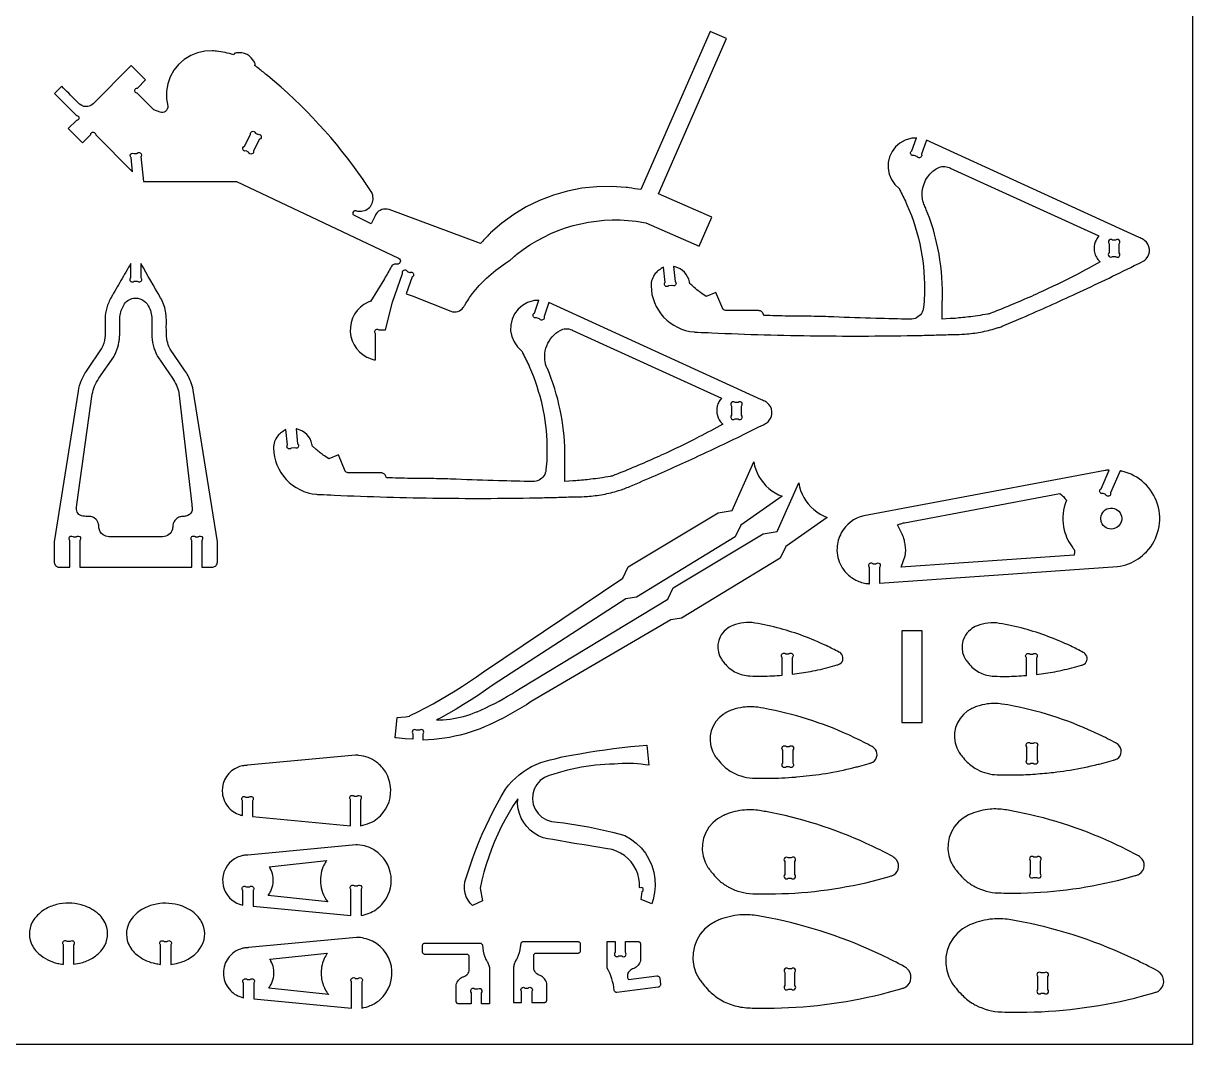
# Model space of a CAD drawing. Extents: x -818 to 922, y -599 to 344.
# Drawn here: x 232 to 922, y -599 to 3 of the extents above; entities that cross this region are included whole.
import ezdxf

# ---------------------------------------------------------------- set-up
doc = ezdxf.new("R2010")
doc.units = 0
doc.header["$MEASUREMENT"] = 0
doc.layers.get('0').update_dxf_attribs({"linetype": 'CONTINUOUS'})
doc.layers.add('SECTIONCUTEDGES', color=18, linetype='CONTINUOUS')

msp = doc.modelspace()

# ---------------------------------------------------------------- linework, layer by layer
msp.add_lwpolyline([(922.13, 343.83), (922.13, -599.45), (-818.06, -599.45), (-818.06, 343.83)], close=True)
for points in [[(655.97, -228.05), (655.97, -222.74, 1), (653.85, -220.61), (652.09, -220.61, 1), (649.97, -222.74), (649.97, -228.05, 1), (652.09, -230.18), (653.85, -230.18, 1)], [(826.31, -490.94), (826.31, -498.65, 1), (828.43, -500.77), (830.19, -500.77, 1), (832.31, -498.65), (832.31, -490.94, 1), (830.19, -488.82), (828.43, -488.82, 1)]]:
    msp.add_lwpolyline(points, format="xyb", close=True)
at = {"layer": 'SECTIONCUTEDGES'}
for points in [[(250.42, -38.33), (263.33, -51.26, 0.085935), (263.56, -51.32, -0.186336), (264.42, -51.73, -0.284949), (264.74, -53.28, -0.285005), (263.49, -54.25, -0.066617), (263.41, -54.25, 0.145235), (263.33, -54.26), (258.51, -59.07), (266.9, -67.48), (271.71, -62.69, 0.08601), (271.76, -62.46, -0.186349), (272.17, -61.6, -0.284949), (273.72, -61.28, -0.285005), (274.7, -62.53, -0.066648), (274.7, -62.61, 0.145329), (274.71, -62.69), (296.46, -84.48), (295.62, -76.14, 0.079593), (295.46, -75.92, -0.210465), (295.07, -74.91, -0.269976), (295.89, -73.64, -0.269963), (297.4, -73.72, -0.065724), (297.45, -73.77, 0.145463), (297.52, -73.81), (299.07, -73.66, 0.079701), (299.28, -73.5, -0.210484), (300.29, -73.11, -0.269976), (301.56, -73.92, -0.269963), (301.48, -75.43, -0.065769), (301.43, -75.49, 0.145601), (301.39, -75.55), (302.9, -90.33), (357.75, -90.33), (453.44, -135.52, -0.168887), (454.38, -136.51, -0.362921), (453.76, -138.7, -0.089504), (453.21, -138.95, -0.079719), (452.53, -139, 0.015746), (451.64, -138.97, 0.104795), (450.65, -139.16, 0.167951), (449.13, -140.54, -0.009744), (445.1, -147.59), (436.82, -160.96, -0.104608), (436.56, -161.1, 0.035992), (435.47, -161.51, 0.3096), (424.94, -178.88, 0.310426), (437.33, -194.91, 0.017896), (438.32, -195.19, 0.01187), (439.84, -195.53), (439.84, -179.97, 0.08601), (439.72, -179.77, -0.186349), (439.4, -178.88, -0.284949), (440.27, -177.55, -0.285005), (441.84, -177.75, -0.066648), (441.9, -177.8, 0.145329), (441.96, -177.85), (445.84, -177.85), (449.89, -161.37), (455.85, -144.57, 0.086002), (455.8, -144.34, -0.186347), (455.8, -143.39, -0.284949), (457.07, -142.44, -0.285005), (458.48, -143.15, -0.066644), (458.52, -143.22, 0.145319), (458.56, -143.28), (460.21, -143.87, 0.08601), (460.45, -143.82, -0.186349), (461.39, -143.82, -0.284949), (462.35, -145.09, -0.285005), (461.64, -146.5, -0.066648), (461.57, -146.54, 0.145329), (461.5, -146.58), (457.95, -156.61, -0.0051), (460.36, -157.37, -0.011435), (461.42, -157.74), (484.36, -166.78, 0.161502), (488.45, -166.91, 0.169689), (491.61, -164.63, 0.018768), (492.7, -162.94, -0.030198), (497.2, -156.28, -0.042786), (505.45, -147.27, -0.036783), (516.58, -138.45, -0.013895), (517.75, -137.69, 0.025116), (518.91, -136.91, 0.025774), (520.46, -135.62, -0.018155), (523.31, -133.18, -0.204103), (593.71, -113.72), (599.41, -114.66), (630.96, -128.46), (638.46, -111.31), (606.91, -97.51), (646.96, -5.93), (637.39, -1.72), (596.39, -95.04, -0.002171), (589.51, -93.94, 0.013028), (587.78, -93.7), (579.1, -93.12), (570.39, -93.3), (561.73, -94.22), (553.19, -95.9), (544.82, -98.31), (536.7, -101.44), (528.87, -105.26), (521.41, -109.74), (514.36, -114.86), (507.79, -120.56, 0.013028), (506.55, -121.79, -0.002171), (501.73, -126.82), (447.84, -106.86, 0.161142), (443.53, -106.86, 0.167596), (440.23, -109.38, 0.03262), (439.58, -110.51, -0.002417), (437.25, -115.19), (426.98, -110.05, -0.162704), (426.58, -109.38, -0.252017), (427, -107.88, -0.283369), (428.57, -107.47, 0.098494), (431.55, -107.78, 0.501374), (437.9, -97.41, 0.048434), (437.27, -96.2, 0.007698), (432.52, -89.1, 0.069513), (376.21, -27.87, 0.005338), (371.14, -23.79, 0.010401), (368.48, -21.78, -0.035073), (368.73, -21.33, 0.136057), (368.81, -21.07, 0.100505), (368.78, -20.89, 0.016455), (368.35, -19.88, 0.341491), (357.82, -14.41, 0.016455), (356.73, -14.65, 0.112005), (356.59, -14.72, 0.134653), (356.48, -14.87, -0.022312), (356.2, -15.55, 0.028235), (351.11, -14.16, 0.028606), (345.95, -13.37, 0.006314), (344.35, -13.24, 0.013802), (343.61, -13.21), (339.19, -13.39), (334.86, -14.32), (330.76, -15.96), (326.99, -18.28), (323.67, -21.2), (320.89, -24.65), (318.74, -28.51), (317.27, -32.68), (316.53, -37.05), (316.55, -41.47), (317.31, -45.83, -0.120312), (316.96, -47.49, -0.115005), (315.86, -48.88, -0.125142), (314.42, -49.52, -0.119875), (312.79, -49.41), (308.96, -47.92), (299.27, -38.15, 0.086265), (299.04, -38.1, -0.186392), (298.19, -37.69, -0.284949), (297.87, -36.14, -0.285005), (299.12, -35.17, -0.066753), (299.2, -35.17, 0.145652), (299.28, -35.16), (304.12, -30.33), (295.72, -21.91), (273.23, -44.38, -0.145804), (270.01, -45.99, -0.210214), (265.52, -44.88, -0.016381), (265.32, -44.72, -0.008191), (264.94, -44.38, -0.009829), (262.86, -42.35, 0.001638), (254.67, -34.09)], [(368.97, -61.64), (370.53, -62.45, -1), (371.42, -65.31), (367.85, -72.15, -1), (364.99, -73.04), (363.43, -72.23, -1), (362.53, -69.36), (366.11, -62.53, -1)], [(765.04, -65.93), (762.13, -74.13, 0.08601), (762.18, -74.37, -0.186349), (762.18, -75.31, -0.284949), (760.92, -76.27, -0.285005), (759.5, -75.56, -0.066647), (759.47, -75.49, 0.145329), (759.42, -75.42), (757.77, -74.84, 0.08601), (757.53, -74.88, -0.186349), (756.59, -74.88, -0.284949), (755.63, -73.62, -0.285005), (756.34, -72.2, -0.066648), (756.41, -72.17, 0.14533), (756.48, -72.13), (759.16, -64.57, -0.009124), (756.92, -64.73, 0.035207), (755.72, -64.88), (752.43, -65.9), (749.41, -67.58), (746.81, -69.85), (744.74, -72.61), (743.28, -75.74), (742.5, -79.1), (742.43, -82.55), (743.08, -85.94), (744.42, -89.12), (746.38, -91.95), (748.89, -94.32, -0.066761), (749.18, -94.86, 0.023228), (749.63, -95.9, 0.00512), (751.62, -99.92, -0.014428), (753.54, -103.96, -0.05613), (761.76, -130.36, -0.057387), (763.79, -157.34, -0.014084), (763.3, -164.58, -0.122169), (762.06, -168.09, -0.258679), (755.48, -171.54, -0.000991), (735.16, -171.01, -0.003047), (710.37, -170.16, 0.006155), (697.01, -169.79, 0.003714), (690.18, -169.74, -0.004918), (683.35, -169.67, -0.002398), (676.23, -169.49, 0.000799), (669.11, -169.28, 0.028598), (668.52, -167.95, 0.161536), (667.28, -166.74, 0.057098), (666.7, -166.53, 0.047308), (665.97, -166.43), (646.85, -166.41, -0.081624), (645.91, -166.15, -0.074835), (645.02, -165.56, -0.020482), (644.85, -165.4, -0.045194), (644.78, -165.31), (640.79, -155.68), (635.04, -158.07), (632.49, -156.32, -0.013865), (629.58, -154.11, -0.012477), (626.49, -151.49, 0.009145), (625.55, -150.69, -0.096768), (625.35, -150.45, -0.120073), (625.26, -150.09, 0.047499), (625.19, -149.43, 0.141524), (622.2, -143.79, 0.141524), (616.68, -140.62, 0.016567), (616.24, -140.52, -0.005522), (615.79, -140.44), (616.69, -149.23, 0.079593), (616.85, -149.45, -0.210465), (617.24, -150.45, -0.269976), (616.42, -151.73, -0.269963), (614.91, -151.64, -0.065724), (614.86, -151.59, 0.145463), (614.79, -151.56), (613.04, -151.73, 0.08601), (612.85, -151.88, -0.186349), (612, -152.28, -0.284949), (610.59, -151.55, -0.285005), (610.62, -149.96, -0.066648), (610.68, -149.9, 0.145329), (610.72, -149.84), (609.79, -140.75, 0.004185), (607.17, -142.53, 0.073254), (604.94, -144.62, 0.086359), (603.1, -147.98, 0.085895), (602.5, -151.79, 0.185891), (609.92, -170.22, 0.184789), (627.87, -179.01, 0.011293), (629.96, -179.15, -0.000025), (638.31, -179.52, 0.008067), (700.34, -181.29, 0.008217), (761.27, -181.04, 0.002829), (770.72, -180.79, -0.003431), (780.18, -180.55, 0.003607), (785.84, -180.41, 0.010952), (787.7, -180.31, 0.027349), (797, -179.08, 0.02735), (806.11, -176.85, 0.005477), (808.48, -176.1, 0.010711), (809.68, -175.68), (821.84, -170.5, 0.007095), (853.49, -156.34, 0.006478), (887.72, -139.9, 0.004958), (892.85, -137.29, 0.090397), (894.8, -135.78, 0.435157), (893.81, -125.03, 0.037419), (892.96, -124.46, 0.014223), (890.56, -123.21)], [(774.37, -171.46, 0.001819), (774.36, -166.72, -0.005457), (774.37, -161.98, -0.002886), (774.46, -157.96, 0.011204), (774.47, -153.94, 0.052143), (771.05, -126.22, 0.039562), (764.94, -106.9, 0.012267), (763.8, -104.27, -0.029577), (763.23, -102.83, -0.04675), (762.66, -100.32, -0.071998), (762.74, -95.04, -0.130192), (766.47, -86.63, -0.098727), (771.59, -82.33, -0.115272), (775.04, -81.37, -0.115868), (778.54, -82.04, -0.017826), (778.83, -82.18, 0.011527), (779.13, -82.33), (866.83, -122.33, 0.086005), (864.71, -125.89, 0.126445), (864.11, -131.13, 0.074265), (865.02, -134.21, 0.074279), (866.78, -136.88, 0.020408), (867.2, -137.31, -0.006802), (867.62, -137.72, -0.004642), (853.5, -145.22, -0.012634), (831.37, -156.01, -0.006479), (819.52, -161.24, -0.005939), (806.46, -166.61, 0.001973), (803.11, -167.96, -0.028047), (802.25, -168.26, -0.026718), (801.23, -168.49, -0.004531), (795.15, -169.46, -0.00906), (789.85, -170.16, -0.005336), (780.83, -171.09, -0.019134), (779.9, -171.14, -0.021054), (779.05, -171.11)], [(876.66, -124.85), (874.91, -124.85, 1), (872.78, -126.98), (872.78, -132.29, 1), (874.91, -134.42), (876.66, -134.42, 1), (878.78, -132.29), (878.78, -126.98, 1)], [(301.38, -138.72), (301.38, -147.07, 0.08601), (301.5, -147.28, -0.186349), (301.82, -148.17, -0.284949), (300.95, -149.49, -0.285005), (299.38, -149.3, -0.066648), (299.32, -149.24, 0.145329), (299.26, -149.19), (297.5, -149.19, 0.08601), (297.3, -149.32, -0.186349), (296.41, -149.63, -0.284949), (295.08, -148.76, -0.285005), (295.28, -147.19, -0.066648), (295.33, -147.14, 0.145329), (295.38, -147.07), (295.38, -138.71, -0.001265), (289.6, -148.65, 0.003794), (283.87, -158.62, 0.058244), (281.24, -164.86, 0.063092), (280.27, -171.05, 0.016618), (280.3, -178.4, -0.039019), (280.14, -182.36, -0.08946), (278.16, -188.8, -0.007435), (278.07, -188.97, -0.011972), (278.01, -189.07), (269.5, -201.48, 0.048899), (266.14, -207.71, 0.053441), (264.28, -213.92), (250.19, -302.8), (250.2, -315.09, 0.185957), (251.13, -316.93, 0.172664), (253.17, -317.77, 0.016956), (255.35, -317.81, -0.004396), (259.38, -317.77), (259.38, -301.97, 0.079593), (259.25, -301.73, -0.210465), (258.96, -300.69, -0.269976), (259.9, -299.51, -0.269963), (261.39, -299.74, -0.065724), (261.44, -299.8, 0.145463), (261.5, -299.84), (263.26, -299.84, 0.079593), (263.5, -299.71, -0.210465), (264.53, -299.42, -0.269976), (265.72, -300.36, -0.269963), (265.48, -301.85, -0.065724), (265.43, -301.91, 0.145463), (265.38, -301.97), (265.38, -317.77), (331.38, -317.77), (331.38, -301.97, 0.08601), (331.26, -301.76, -0.186349), (330.94, -300.87, -0.284949), (331.81, -299.55, -0.285005), (333.39, -299.74, -0.066648), (333.44, -299.8, 0.145329), (333.5, -299.84), (335.26, -299.84, 0.079593), (335.5, -299.71, -0.210465), (336.53, -299.42, -0.269976), (337.72, -300.36, -0.269963), (337.48, -301.85, -0.065724), (337.43, -301.91, 0.145463), (337.38, -301.97), (337.38, -317.77), (343.89, -317.76, 0.185813), (345.73, -316.83, 0.172664), (346.57, -314.78), (346.57, -302.75), (332.27, -213.28, 0.048631), (330.88, -208.48, 0.053476), (327.19, -201.48), (318.69, -189.08, -0.042369), (317.9, -187.51, -0.05136), (316.73, -183.47, -0.022282), (316.53, -181.95, -0.018567), (316.43, -180.1, -0.006146), (316.41, -171.93, 0.052443), (315.92, -166.73, 0.080341), (312.94, -158.83, 0.0006)], [(264.26, -286.04, -0.187835), (263.3, -282.95, -0.028282), (263.44, -281.86, 0.010555), (263.62, -280.77), (272.71, -215.65, -0.055767), (274.06, -211.07, -0.048899), (276.64, -206.3), (285.35, -193.61, 0.039283), (286.66, -191.05, 0.054551), (288.45, -185, 0.021912), (288.75, -182.8, 0.018988), (288.88, -180.23, 0.00723), (288.89, -171.97, -0.03342), (289, -169.91, -0.101204), (291.26, -163.12, -0.223836), (296.98, -159.14, -0.159962), (302.01, -159.9, -0.155534), (305.75, -163.57, -0.055982), (307.25, -167.4, -0.058348), (307.82, -171.3, -0.012826), (307.84, -175.77, 0.009225), (307.82, -180.23, 0.056267), (308.67, -186.81, 0.058965), (310.88, -192.74, 0.007426), (311.17, -193.28, 0.011972), (311.36, -193.6), (320.05, -206.29, -0.04427), (322.36, -210.48, -0.04711), (323.78, -214.75, -0.004249), (323.82, -214.93, -0.011983), (323.83, -215), (331.38, -280.77, -0.002653), (331.65, -282.95, -0.124044), (331.4, -284.9, -0.265958), (327.95, -287.67, -0.032026), (325.86, -287.87, 0.095423), (323.82, -288.32, 0.129798), (321.42, -290.22, 0.129739), (320.26, -293.05, 0.026744), (320.17, -294.21, -0.059933), (320.01, -295.37, -0.165101), (317.93, -298.49, -0.156708), (314.22, -299.81), (282.54, -299.81, -0.145829), (279.05, -298.65, -0.209993), (276.6, -294.6, -0.017729), (276.46, -293.09, 0.079747), (276.13, -291.6, 0.142824), (274.07, -288.96, 0.142126), (270.9, -287.83, 0.022063), (268.97, -287.8, -0.046173), (267.06, -287.67, -0.187835)], [(542.23, -161.69), (539.32, -169.89, 0.08601), (539.36, -170.13, -0.186349), (539.36, -171.07, -0.284949), (538.1, -172.03, -0.285005), (536.68, -171.32, -0.066647), (536.65, -171.25, 0.145329), (536.61, -171.18), (534.95, -170.6, 0.08601), (534.72, -170.64, -0.186349), (533.77, -170.64, -0.284949), (532.82, -169.38, -0.285005), (533.52, -167.96, -0.066648), (533.6, -167.93, 0.14533), (533.66, -167.89), (536.34, -160.33, -0.009124), (534.11, -160.49, 0.035207), (532.91, -160.64), (529.61, -161.66), (526.6, -163.34), (524, -165.61), (521.92, -168.37), (520.46, -171.5), (519.68, -174.86), (519.62, -178.31), (520.26, -181.7), (521.6, -184.88), (523.57, -187.71), (526.08, -190.08, -0.066761), (526.37, -190.62, 0.023228), (526.81, -191.66, 0.00512), (528.81, -195.68, -0.014428), (530.73, -199.72, -0.048624), (538.23, -222.62, -0.049876), (541.04, -245.94, -0.030084), (540.46, -260.41, -0.121138), (539.24, -263.85, -0.258679), (532.66, -267.3, -0.000991), (512.35, -266.77, -0.003047), (487.55, -265.92, 0.006155), (474.2, -265.55, 0.003714), (467.37, -265.5, -0.004918), (460.54, -265.43, -0.002398), (453.41, -265.25, 0.000799), (446.29, -265.05, 0.028598), (445.7, -263.71, 0.161536), (444.47, -262.5, 0.057098), (443.89, -262.29, 0.047308), (443.15, -262.19), (424.04, -262.17, -0.081624), (423.09, -261.91, -0.074835), (422.21, -261.32, -0.020482), (422.04, -261.16, -0.045194), (421.97, -261.07), (417.98, -251.44), (412.22, -253.83), (409.67, -252.08, -0.011091), (407.21, -250.23, -0.011091), (404.83, -248.27), (402.54, -246.21, -0.121972), (402.44, -245.85, 0.047985), (402.37, -245.19, 0.141524), (399.39, -239.55, 0.141524), (393.87, -236.38, 0.016567), (393.42, -236.29, -0.005522), (392.98, -236.2), (393.87, -244.99, 0.079593), (394.03, -245.21, -0.210465), (394.42, -246.21, -0.269976), (393.61, -247.49, -0.269963), (392.1, -247.4, -0.065724), (392.04, -247.35, 0.145463), (391.98, -247.32), (390.23, -247.49, 0.08601), (390.04, -247.64, -0.186349), (389.18, -248.04, -0.284949), (387.78, -247.31, -0.285005), (387.81, -245.73, -0.066648), (387.86, -245.67, 0.145329), (387.9, -245.6), (386.98, -236.51, 0.004185), (384.35, -238.29, 0.073254), (382.12, -240.38, 0.086359), (380.29, -243.74, 0.085895), (379.69, -247.55, 0.185891), (387.11, -265.98, 0.184789), (405.06, -274.77, 0.011293), (407.15, -274.91, -0.000025), (415.5, -275.28, 0.008067), (477.53, -277.05, 0.008217), (538.45, -276.8, 0.002829), (547.91, -276.55, -0.003431), (557.37, -276.31, 0.003607), (563.02, -276.17, 0.010952), (564.88, -276.07, 0.027349), (574.18, -274.84, 0.02735), (583.29, -272.61, 0.027608), (589.89, -270.2, 0.001457), (605.08, -263.63, 0.006478), (633.67, -250.71, 0.005861), (664.91, -235.66, 0.004958), (670.04, -233.05, 0.090397), (671.98, -231.54, 0.435157), (671, -220.79, 0.037419), (670.14, -220.22, 0.014223), (667.74, -218.97)], [(551.56, -267.22, 0.001819), (551.54, -262.48, -0.005457), (551.56, -257.74, -0.002886), (551.64, -253.72, 0.011204), (551.66, -249.7, 0.047407), (548.83, -224.94, 0.04637), (541.29, -200.62, 0.01538), (540.83, -199.61, -0.033729), (540.42, -198.59, -0.046038), (539.91, -196.42, -0.033905), (539.7, -193.4, -0.09514), (540.91, -187.11, -0.171112), (548.78, -178.09, -0.11859), (552.18, -177.12, -0.115868), (555.72, -177.8, -0.017826), (556.02, -177.94, 0.011527), (556.31, -178.09), (644.02, -218.09, 0.037617), (642.52, -220.26, 0.075158), (641.52, -222.78, 0.125786), (641.63, -228.29, 0.125822), (644.37, -233.07, 0.01533), (644.59, -233.28, -0.00511), (644.81, -233.48, -0.004642), (630.68, -240.98, -0.012634), (608.55, -251.77, -0.006479), (596.71, -257, -0.005939), (583.64, -262.37, 0.001973), (580.29, -263.72, -0.028047), (579.44, -264.02, -0.026718), (578.42, -264.25, -0.004531), (572.33, -265.22, -0.00906), (567.04, -265.92, -0.005336), (558.02, -266.85, -0.019134), (557.09, -266.9, -0.021054), (556.24, -266.87)], [(451.51, -418.49), (452.67, -406.55), (455.08, -406.31), (457.49, -405.99), (459.88, -405.59), (460.4, -405.35), (464.91, -403.1), (469.38, -400.78), (473.81, -398.38), (478.2, -395.91), (482.55, -393.37), (486.85, -390.75), (491.11, -388.05), (495.32, -385.29), (499.49, -382.45), (503.6, -379.55), (585.85, -324.25), (589.06, -317.52), (642.18, -285.66), (650.43, -284.32), (663.12, -255.66), (663.6, -257.9), (664.27, -260.09), (665.14, -262.22), (666.18, -264.26), (667.4, -266.2), (668.78, -268.03), (670.31, -269.74), (671.99, -271.3), (673.79, -272.72), (675.72, -273.97), (677.74, -275.05), (679.85, -275.95), (655.53, -293.09), (652.12, -299.96), (593.89, -335.42), (587.58, -336.48), (509.28, -387.29), (504.87, -390.37), (500.57, -393.26), (496.22, -396.08), (491.83, -398.82), (487.39, -401.49), (482.9, -404.08), (478.37, -406.6), (475.9, -407.92), (477.8, -407.88), (479.82, -407.78), (481.84, -407.62), (483.85, -407.38), (485.86, -407.09), (487.85, -406.73), (489.83, -406.3), (491.79, -405.81), (493.74, -405.25), (495.67, -404.64), (497.58, -403.96), (499.47, -403.22), (499.77, -403.09), (502.41, -401.91), (505.03, -400.7), (507.62, -399.43), (510.2, -398.12), (512.75, -396.77), (515.28, -395.38), (517.79, -393.94), (520.27, -392.46), (522.73, -390.94), (525.15, -389.37), (612.35, -336.71), (615.56, -329.98), (668.68, -298.13), (676.93, -296.78), (689.62, -268.12), (690.1, -270.36), (690.78, -272.55), (691.64, -274.68), (692.68, -276.72), (693.9, -278.66), (695.28, -280.5), (696.81, -282.2), (698.49, -283.77), (700.3, -285.18), (702.22, -286.43), (704.24, -287.51), (706.35, -288.41), (682.04, -305.55), (678.63, -312.43), (620.4, -347.88), (614.08, -348.95), (531.79, -397.12), (529, -398.91), (526.28, -400.59), (523.54, -402.22), (520.76, -403.81), (517.97, -405.35), (515.14, -406.84), (512.29, -408.28), (509.42, -409.67), (506.52, -411.02), (504.61, -411.86), (501.7, -413.06), (498.76, -414.15), (495.79, -415.16), (492.78, -416.06), (489.75, -416.87), (486.69, -417.58), (483.61, -418.2), (480.51, -418.71), (477.4, -419.12), (474.27, -419.43), (471.14, -419.64), (468, -419.75), (467.93, -419.74), (467.93, -416.14, 1), (465.81, -414.02), (464.05, -414.02, 1), (461.93, -416.14), (461.93, -419.35), (457.3, -419), (451.96, -418.54)], [(731.37, -327.57), (731.37, -317.86, 0.08601), (731.25, -317.66, -0.186349), (730.93, -316.76, -0.284949), (731.8, -315.44, -0.285005), (733.37, -315.63, -0.066648), (733.43, -315.69, 0.145329), (733.49, -315.74), (735.25, -315.74, 0.079593), (735.48, -315.6, -0.210465), (736.52, -315.32, -0.269976), (737.7, -316.26, -0.269963), (737.47, -317.75, -0.065724), (737.41, -317.8, 0.145463), (737.37, -317.86), (737.37, -327.22), (877.77, -317.44, 0.064499), (884.3, -315.84, 0.11269), (894.97, -308.65, 0.26871), (901.45, -280.71, 0.268886), (880.44, -261.2, 0.009244), (879.88, -261.09, -0.003081), (879.33, -260.98), (873.67, -273.89, 0.08601), (873.7, -274.13, -0.186349), (873.64, -275.07, -0.284949), (872.31, -275.94, -0.285005), (870.94, -275.13, -0.066648), (870.92, -275.06, 0.145329), (870.88, -274.99), (869.27, -274.28, 0.08601), (869.03, -274.31, -0.186349), (868.09, -274.24, -0.284949), (867.23, -272.92, -0.285005), (868.03, -271.55, -0.066648), (868.11, -271.53, 0.145329), (868.18, -271.49), (872.97, -260.53, 0.007419), (871.27, -260.64, 0.015637), (870.47, -260.73), (727.99, -287.53, 0.213773), (714.76, -297.59, 0.112076), (712.25, -306.45, 0.072907), (712.77, -312.02, 0.130867), (717.79, -321.26, 0.087354), (723.45, -325.45, 0.087328), (730.2, -327.46, 0.008463), (730.78, -327.51, -0.002821)], [(750.14, -317.78), (752.44, -311.11, 0.033242), (752.64, -310.07, 0.018338), (752.79, -308.16, 0.037378), (752.74, -306.59, 0.017912), (752.27, -303.35, 0.022888), (751.69, -300.82, 0.034926), (751.12, -299.22, 0.01324), (749.61, -295.97, -0.004413), (748.04, -292.74, 0.006445), (750, -292.13, -0.019338), (751.98, -291.57), (843.74, -274.3), (844.83, -275.19, -0.018379), (845.84, -276.15, -0.018378), (846.78, -277.19), (847.65, -278.29), (846.89, -280.38, 0.139305), (846.38, -295.96, 0.102133), (851.42, -306.45, 0.033661), (852, -307.12, -0.097619), (852.26, -307.52, -0.082482), (852.35, -307.89, -0.025939), (852.37, -309.09, -0.02594), (852.32, -309.61, -0.012951), (852.15, -310.64)], [(867.95, -288.62, -0.860276), (880.17, -287.69, -0.859535), (868.78, -292.2, -0.075538), (868.09, -290.48, -0.075109)], [(679.85, -381.48), (679.85, -371.05, 0.08601), (679.73, -370.85, -0.186349), (679.41, -369.95, -0.284949), (680.28, -368.63, -0.285005), (681.85, -368.82, -0.066648), (681.91, -368.88, 0.145329), (681.97, -368.93), (683.73, -368.93, 0.08601), (683.93, -368.81, -0.186349), (684.82, -368.49, -0.284949), (686.15, -369.36, -0.285005), (685.95, -370.93, -0.066648), (685.9, -370.99, 0.145329), (685.85, -371.05), (685.85, -380.88, 0.01908), (696.59, -379.27, 0.017443), (708.18, -376.65), (712.38, -375.49, -0.038389), (713.2, -375.21, 0.080703), (713.99, -374.86, 0.501374), (714.42, -368.59, 0.054447), (713.41, -367.91, 0.011126), (705.88, -364.09, 0.045142), (678.66, -353.97, 0.025718), (663.84, -350.74, 0.068137), (657.12, -350.56, 0.069566), (650.75, -352.18, 0.072806), (646.8, -354.51, 0.110709), (643.25, -358.96), (642.43, -361.09), (641.98, -363.33), (641.92, -365.62), (642.25, -367.88), (642.96, -370.05), (644.02, -372.07, 0.021357), (644.66, -372.98, 0.014133), (646.34, -375.05, 0.103358), (652.71, -379.92, 0.100305), (660.71, -381.94, 0.015529), (668.19, -382.06, 0.017374)], [(824, -381.65), (824, -371.22, 0.08601), (823.88, -371.02, -0.186349), (823.56, -370.13, -0.284949), (824.43, -368.8, -0.285005), (826, -369, -0.066648), (826.06, -369.05, 0.145329), (826.12, -369.1), (827.88, -369.1, 0.08601), (828.08, -368.98, -0.186349), (828.97, -368.66, -0.284949), (830.3, -369.53, -0.285005), (830.1, -371.11, -0.066648), (830.05, -371.16, 0.145329), (830, -371.22), (830, -381.05, 0.01908), (840.74, -379.44, 0.017443), (852.33, -376.82), (856.53, -375.66, -0.038389), (857.35, -375.38, 0.080703), (858.14, -375.03, 0.501374), (858.56, -368.77, 0.054447), (857.56, -368.08, 0.011126), (850.03, -364.27, 0.045142), (822.81, -354.14, 0.025718), (807.98, -350.92, 0.068137), (801.27, -350.74, 0.069566), (794.9, -352.35, 0.072806), (790.95, -354.68, 0.110709), (787.4, -359.13), (786.58, -361.27), (786.13, -363.51), (786.07, -365.79), (786.4, -368.05), (787.1, -370.22), (788.17, -372.24, 0.021357), (788.81, -373.15, 0.014133), (790.49, -375.22, 0.103358), (796.86, -380.09, 0.100305), (804.86, -382.11, 0.015529), (812.33, -382.23, 0.017374)], [(649.28, -438.15, 0.065635), (655.44, -440.96, 0.062601), (662.43, -442.18, 0.012318), (669.73, -442.35, 0.017265), (685.66, -441.76, 0.006228), (688.42, -441.53, 0.002281), (695.95, -440.77, 0.012938), (703.63, -439.76, 0.018394), (720.09, -436.53, 0.00332), (722.91, -435.85, 0.00332), (725.72, -435.13), (731.32, -433.58, -0.044724), (732.09, -433.33, 0.087071), (733.47, -432.74, 0.501374), (734.04, -424.39, 0.052991), (732.94, -423.63, 0.012578), (722.65, -418.39, 0.062543), (672.4, -401.66, 0.01309), (665.44, -400.46, 0.069731), (656.93, -400.42, 0.049289), (650.51, -401.95, 0.034019), (647.67, -403.15, 0.017944), (645.73, -404.21, 0.01715), (645.03, -404.67), (642.68, -406.61), (640.7, -408.93), (639.14, -411.55), (638.05, -414.39), (637.46, -417.38), (637.38, -420.42), (637.81, -423.43), (638.76, -426.33), (640.17, -429.03, 0.030734), (641.07, -430.26, -0.007019), (642.03, -431.44, 0.03989), (645.66, -435.38, 0.046849)], [(795.13, -437.2, 0.113994), (806.77, -440.27, 0.012132), (818.18, -440.34, 0.014603), (829.25, -439.82, 0.007186), (840.08, -438.83, 0.012938), (847.76, -437.82, 0.018394), (864.22, -434.59, 0.00332), (867.04, -433.91, 0.00332), (869.86, -433.19), (875.46, -431.64, -0.044724), (876.22, -431.38, 0.087071), (877.61, -430.8, 0.501374), (878.17, -422.45, 0.052991), (877.07, -421.69, 0.012578), (866.78, -416.45, 0.062543), (816.53, -399.72, 0.01309), (809.58, -398.52, 0.069731), (801.07, -398.48, 0.049289), (794.65, -400, 0.034019), (791.8, -401.21, 0.017944), (789.86, -402.27, 0.01715), (789.16, -402.73), (786.82, -404.67), (784.84, -406.99), (783.28, -409.6), (782.18, -412.45), (781.59, -415.43), (781.51, -418.48), (781.95, -421.49), (782.89, -424.39), (784.31, -427.08, 0.030734), (785.21, -428.31, -0.007019), (786.16, -429.5, 0.03239), (789.12, -432.81, 0.073161)], [(495.73, -516.04), (494.45, -514.22), (493.45, -512.23), (492.75, -510.12), (492.38, -507.93), (492.34, -505.7), (492.64, -503.5), (494.09, -498.72), (495.65, -493.97), (497.31, -489.26), (499.07, -484.58), (500.93, -479.94), (502.88, -475.34), (504.94, -470.79), (507.09, -466.28), (509.33, -461.81), (511.67, -457.4), (514.11, -453.04), (516.64, -448.73), (518.43, -446.42), (520.38, -444.23), (522.46, -442.18), (524.67, -440.27), (527.01, -438.5), (529.45, -436.9), (532, -435.46), (534.63, -434.18), (537.34, -433.09), (540.12, -432.17), (542.95, -431.44), (545.82, -430.89), (547.93, -430.27), (550.06, -429.73), (552.22, -429.27), (554.38, -428.89), (555.55, -428.72), (560.51, -427.84), (565.47, -427.01), (570.45, -426.23), (575.43, -425.5), (580.42, -424.83), (585.42, -424.22), (590.42, -423.65), (595.43, -423.15), (600.01, -422.73), (601.18, -434.67), (598.94, -434.3), (596.69, -434.01), (594.44, -433.78), (592.17, -433.63), (589.91, -433.56), (587.64, -433.56), (585.37, -433.63), (583.11, -433.77), (580.85, -433.99), (578.05, -434.07), (575.26, -434.22), (572.47, -434.42), (569.68, -434.69), (566.9, -435.02), (564.13, -435.41), (561.37, -435.87), (558.61, -436.38), (555.87, -436.95), (553.15, -437.59), (550.44, -438.28), (547.74, -439.03), (545.06, -439.85), (542.4, -440.72), (539.57, -441.93), (537.08, -443.73), (535.04, -446.03), (533.56, -448.73), (532.7, -451.68), (532.5, -454.75), (532.99, -457.79), (534.13, -460.65), (535.87, -463.18), (538.12, -465.28), (540.77, -466.83), (543.7, -467.77), (547.35, -468.18), (550.99, -468.65), (554.63, -469.17), (558.26, -469.73), (561.88, -470.35), (565.49, -471.02), (569.09, -471.74), (572.68, -472.51), (576.26, -473.32), (579.83, -474.19), (583.39, -475.11), (586.93, -476.07), (590.45, -478.11), (593.69, -480.56), (596.59, -483.4), (599.12, -486.59), (601.23, -490.06), (602.89, -493.77), (604.07, -497.65), (604.76, -501.66), (604.94, -505.72), (604.61, -509.77), (603.78, -513.75), (602.86, -516.42), (596.69, -513.88), (597.29, -509.12, 1), (595.99, -506.89), (595.76, -506.79), (595.71, -504.08), (595.34, -501.4), (594.64, -498.78), (593.63, -496.26), (592.32, -493.89), (590.73, -491.69), (588.88, -489.71), (586.81, -487.96), (584.54, -486.47), (582.11, -485.27), (579.55, -484.38), (578.26, -484.1), (576.73, -483.89), (563.03, -481.53), (557.22, -480.8), (544.58, -478.52), (541.65, -478.14), (538.8, -477.38), (536.07, -476.24), (533.52, -474.76), (531.19, -472.95), (529.11, -470.85), (527.34, -468.49), (525.89, -465.92), (524.79, -463.17), (524.07, -460.31), (523.73, -457.38), (523.78, -454.42), (521.15, -458.43), (518.66, -462.52), (516.3, -466.69), (514.09, -470.94), (512.02, -475.26), (510.09, -479.65), (508.31, -484.1), (506.68, -488.61), (505.2, -493.16), (503.88, -497.77), (502.7, -502.42), (501.69, -507.1), (502.95, -514.68), (497.12, -517.47)], [(682.32, -423.6), (684.08, -423.6, -1), (686.2, -425.72), (686.2, -433.43, -1), (684.08, -435.55), (682.32, -435.55, -1), (680.2, -433.43), (680.2, -425.72, -1)], [(830.33, -423.77), (830.33, -431.48, -1), (828.21, -433.61), (826.46, -433.61, -1), (824.33, -431.48), (824.33, -423.77, -1), (826.46, -421.65), (828.21, -421.65, -1)], [(361.29, -464.27), (361.28, -455.61, 0.079565), (361.15, -455.38, -0.21046), (360.86, -454.34, -0.269976), (361.8, -453.16, -0.269963), (363.29, -453.39, -0.065712), (363.35, -453.45, 0.145427), (363.4, -453.49), (365.17, -453.49, 0.08601), (365.37, -453.37, -0.186349), (366.26, -453.05, -0.284949), (367.59, -453.92, -0.285005), (367.39, -455.5, -0.066648), (367.34, -455.55, 0.145329), (367.29, -455.61), (367.29, -464.81), (425.06, -470.32), (425.06, -454.95, 0.086027), (424.94, -454.75, -0.186352), (424.62, -453.85, -0.284949), (425.49, -452.53, -0.285005), (427.06, -452.72, -0.066655), (427.12, -452.78, 0.145351), (427.18, -452.83), (428.94, -452.83, 0.079575), (429.17, -452.69, -0.210462), (430.21, -452.41, -0.269976), (431.4, -453.35, -0.269963), (431.16, -454.84, -0.065717), (431.11, -454.89, 0.145441), (431.06, -454.95), (431.06, -470.32, 0.058887), (436.5, -468.7, 0.065177), (440.92, -466.08, 0.240046), (448.85, -448.9, 0.12491), (445.86, -438.76, 0.102014), (440.47, -432.85, 0.130819), (430.02, -428.82, 0.015031), (428.84, -428.72, 0.020693), (427.99, -428.72), (364.29, -434.69, 0.017857), (361.98, -434.91, 0.060909), (358.84, -435.72, 0.314705), (349.39, -449.91, 0.162733), (352.66, -459.02, 0.077301), (355.85, -461.98, 0.074747), (359.91, -463.92, 0.017668), (360.6, -464.1, -0.005889)], [(648.77, -506.81, 0.113994), (662.47, -510.41, 0.012132), (675.89, -510.5, 0.059829), (736.68, -502.08), (743.27, -500.26, -0.044724), (744.17, -499.96, 0.087071), (745.8, -499.27, 0.501374), (746.46, -489.45, 0.052991), (745.17, -488.56, 0.012578), (733.07, -482.39, 0.062543), (673.94, -462.71, 0.009794), (666.45, -461.37, 0.06036), (657.64, -461.05, 0.075913), (646.59, -463.7, 0.006314), (645.39, -464.2, 0.013802), (644.85, -464.46), (641.74, -466.25), (638.99, -468.54), (636.66, -471.26), (634.82, -474.34), (633.54, -477.68), (632.84, -481.2), (632.74, -484.78), (633.26, -488.33), (634.37, -491.73), (636.04, -494.9, 0.027175), (636.77, -495.92, -0.003463), (638.22, -497.75, 0.032859), (641.79, -501.74, 0.053889), (646.75, -505.64, 0.018728)], [(793.71, -506.33, 0.113994), (807.41, -509.93, 0.012132), (820.83, -510.02, 0.059829), (881.62, -501.6), (888.21, -499.78, -0.044724), (889.11, -499.48, 0.087071), (890.74, -498.8, 0.501374), (891.4, -488.97, 0.052991), (890.11, -488.08, 0.012578), (878.01, -481.91, 0.062543), (818.88, -462.23, 0.009794), (811.39, -460.89, 0.06036), (802.58, -460.57, 0.075913), (791.53, -463.22, 0.006314), (790.33, -463.72, 0.013802), (789.79, -463.98), (786.68, -465.77), (783.93, -468.06), (781.6, -470.78), (779.76, -473.86), (778.48, -477.2), (777.78, -480.72), (777.68, -484.3), (778.2, -487.85), (779.31, -491.25), (780.98, -494.42, 0.027175), (781.71, -495.44, -0.003463), (783.16, -497.27, 0.032859), (786.73, -501.26, 0.053889), (791.69, -505.16, 0.018728)], [(361.55, -517.19), (361.55, -508.53, 0.085982), (361.42, -508.33, -0.186344), (361.11, -507.44, -0.284949), (361.98, -506.11, -0.285005), (363.55, -506.31, -0.066636), (363.6, -506.36, 0.145294), (363.67, -506.41), (365.43, -506.41, 0.08601), (365.63, -506.29, -0.186349), (366.52, -505.97, -0.284949), (367.85, -506.84, -0.285005), (367.65, -508.42, -0.066648), (367.6, -508.47, 0.145329), (367.55, -508.53), (367.55, -517.73), (425.32, -523.24), (425.32, -507.87, 0.07961), (425.19, -507.64, -0.210468), (424.9, -506.6, -0.269976), (425.84, -505.41, -0.269963), (427.33, -505.65, -0.065731), (427.38, -505.7, 0.145485), (427.44, -505.75), (429.2, -505.75, 0.079575), (429.44, -505.61, -0.210462), (430.47, -505.33, -0.269976), (431.66, -506.27, -0.269963), (431.42, -507.76, -0.065717), (431.37, -507.81, 0.145441), (431.32, -507.87), (431.32, -523.24, 0.05147), (436.11, -521.9, 0.107286), (443.31, -517.06, 0.22512), (449.01, -500.06, 0.225076), (439.45, -484.89, 0.064795), (434.57, -482.61, 0.064771), (429.27, -481.66, 0.006019), (428.54, -481.64, 0.014702), (428.25, -481.64), (364.55, -487.62, 0.006887), (362.59, -487.78, 0.045852), (360.4, -488.2, 0.281417), (349.88, -499.69, 0.281163), (355.31, -514.3, 0.07581), (358.98, -516.38, 0.02872)], [(687.37, -499.13), (687.37, -491.42, 1), (685.25, -489.3), (683.49, -489.3, 1), (681.37, -491.42), (681.37, -499.13, 1), (683.49, -501.25), (685.25, -501.25, 1)], [(377.14, -494.51), (410.91, -490.85, 0.024374), (409.36, -493.65, 0.064007), (407.75, -498.38, 0.139677), (408.62, -509.66, 0.069878), (411.64, -515.27), (376.51, -511.51, 0.036811), (378.02, -508.93, 0.086534), (379.4, -504.22, 0.075433), (379.22, -499.73, 0.075591), (377.72, -495.51, 0.014453), (377.44, -495.01, -0.004817)], [(261.66, -552.05, 0.027943), (266.17, -551.19, 0.074409), (272.75, -548.46, 0.105275), (279.14, -542.49, 0.255238), (280.67, -528.56, 0.127924), (275.52, -521.71, 0.103344), (266.1, -516.97, 0.127001), (251.54, -516.87, 0.074208), (244.57, -519.76, 0.105274), (238.19, -525.72, 0.255238), (236.65, -539.65, 0.117284), (241.2, -545.98, 0.126578), (252.31, -551.51, 0.01237), (253.78, -551.78, 0.009766), (255.66, -552.05), (255.66, -540.63, 0.08601), (255.54, -540.42, -0.186349), (255.22, -539.53, -0.284949), (256.1, -538.21, -0.285005), (257.67, -538.4, -0.066648), (257.72, -538.46, 0.145329), (257.78, -538.51), (259.54, -538.51, 0.08601), (259.75, -538.38, -0.186349), (260.64, -538.07, -0.284949), (261.96, -538.94, -0.285005), (261.77, -540.51, -0.066648), (261.71, -540.57, 0.145329), (261.66, -540.63)], [(312.97, -552.11), (312.97, -540.69, 0.08601), (312.85, -540.49, -0.186349), (312.53, -539.59, -0.284949), (313.4, -538.27, -0.285005), (314.97, -538.46, -0.066648), (315.03, -538.52, 0.145329), (315.09, -538.57), (316.85, -538.57, 0.08601), (317.05, -538.45, -0.186349), (317.94, -538.13, -0.284949), (319.27, -539, -0.285005), (319.07, -540.57, -0.066648), (319.02, -540.63, 0.145329), (318.97, -540.69), (318.97, -552.11, 0.027943), (323.48, -551.25, 0.074409), (330.06, -548.52, 0.105275), (336.44, -542.55, 0.255238), (337.98, -528.62, 0.127924), (332.83, -521.77, 0.103344), (323.4, -517.03, 0.127001), (308.85, -516.93, 0.074208), (301.88, -519.82, 0.105274), (295.49, -525.79, 0.255238), (293.96, -539.71, 0.127924), (299.11, -546.57, 0.103344), (308.53, -551.3, 0.01993), (309.98, -551.63, 0.009773)], [(642.73, -572.52, 0.065635), (650.78, -576.19, 0.062601), (659.92, -577.78, 0.00767), (664.25, -577.92, 0.008632), (675.11, -577.91, 0.059829), (742.66, -568.57), (749.98, -566.54, -0.044724), (750.98, -566.21, 0.087071), (752.79, -565.45, 0.501374), (753.52, -554.53, 0.052991), (752.08, -553.54, 0.012578), (738.64, -546.68, 0.062543), (672.95, -524.82, 0.009794), (664.62, -523.33, 0.06036), (654.84, -522.97, 0.075913), (642.55, -525.92, 0.006314), (641.22, -526.48, 0.013802), (640.62, -526.76), (637.17, -528.75), (634.11, -531.29), (631.52, -534.32), (629.48, -537.74), (628.05, -541.45), (627.27, -545.36), (627.17, -549.34), (627.74, -553.28), (628.97, -557.07), (630.83, -560.59, 0.027175), (631.64, -561.72, -0.003463), (633.25, -563.75, 0.02583), (636.47, -567.44, 0.060935)], [(794.21, -576.21, 0.113994), (809.43, -580.21, 0.012132), (824.34, -580.31, 0.059829), (891.89, -570.96), (899.21, -568.93, -0.044724), (900.21, -568.6, 0.087071), (902.02, -567.84, 0.501374), (902.75, -556.92, 0.052991), (901.32, -555.93, 0.012578), (887.87, -549.08, 0.062543), (822.18, -527.21, 0.009794), (813.86, -525.72, 0.06036), (804.07, -525.36, 0.075913), (791.79, -528.31, 0.006314), (790.45, -528.87, 0.013802), (789.85, -529.15), (786.4, -531.14), (783.34, -533.68), (780.75, -536.71), (778.71, -540.13), (777.28, -543.85), (776.51, -547.75), (776.4, -551.73), (776.97, -555.67), (778.2, -559.46), (780.06, -562.98, 0.027175), (780.87, -564.11, -0.003463), (782.48, -566.14, 0.02583), (785.7, -569.84, 0.060935), (791.96, -574.91, 0.018728)], [(361.98, -571.82), (361.98, -563.16, 0.085982), (361.86, -562.96, -0.186344), (361.54, -562.06, -0.284949), (362.41, -560.74, -0.285005), (363.98, -560.93, -0.066636), (364.04, -560.99, 0.145294), (364.1, -561.04), (365.86, -561.04, 0.08601), (366.07, -560.92, -0.186349), (366.96, -560.6, -0.284949), (368.28, -561.47, -0.285005), (368.09, -563.04, -0.066648), (368.03, -563.1, 0.145329), (367.98, -563.16), (367.98, -572.35), (425.75, -577.87), (425.76, -562.5, 0.07961), (425.62, -562.26, -0.210468), (425.33, -561.22, -0.269976), (426.27, -560.04, -0.269963), (427.77, -560.28, -0.065731), (427.82, -560.33, 0.145485), (427.88, -560.38), (429.64, -560.38, 0.085993), (429.84, -560.25, -0.186346), (430.73, -559.94, -0.284949), (432.06, -560.81, -0.285005), (431.86, -562.38, -0.06664), (431.81, -562.44, 0.145307), (431.76, -562.5), (431.75, -577.87, 0.054018), (436.79, -576.43, 0.081618), (442.36, -573.01, 0.2679), (449.22, -553.24, 0.268121), (435.54, -537.42, 0.054446), (430.9, -536.36, 0.03773), (428.68, -536.27), (364.98, -542.24, 0.006828), (362.8, -542.43, 0.037221), (361.5, -542.65, 0.183434), (352.65, -548.83, 0.35573), (354.25, -567.57, 0.075243), (357.64, -570.16, 0.069161)], [(467.64, -545.03), (467.61, -544.73), (467.61, -541.07), (467.64, -540.77), (467.72, -540.49), (467.86, -540.24), (468.04, -540.02), (468.27, -539.83), (468.52, -539.7), (468.8, -539.61), (469.1, -539.58), (501.48, -539.58), (501.76, -539.61), (502.03, -539.68), (502.27, -539.8), (502.48, -539.97), (502.67, -540.17), (502.81, -540.39), (502.91, -540.65), (503.18, -542.64), (503.49, -544.34), (503.88, -546.01), (504.37, -547.66), (504.94, -549.28), (505.29, -549.74), (505.61, -550.21), (505.9, -550.7), (506.17, -551.2), (506.4, -551.72), (506.61, -552.25), (506.78, -552.8), (506.93, -553.35), (507.04, -553.91), (507.12, -554.47), (507.17, -555.04), (507.19, -555.61), (507.19, -575.37), (502.4, -575.37), (502.4, -568.97, 1), (500.28, -566.84), (498.53, -566.84, 1), (496.4, -568.97), (496.4, -575.37), (488.98, -575.37), (488.68, -575.34), (488.39, -575.25), (488.14, -575.11), (487.92, -574.93), (487.74, -574.71), (487.6, -574.46), (487.51, -574.18), (487.48, -573.88), (487.48, -564.14), (487.72, -563.39), (488.04, -562.68), (488.43, -562.01), (488.89, -561.38), (489.42, -560.82), (490.01, -560.31), (490.65, -559.87), (491.34, -559.5), (491.74, -559.4), (492.48, -559.11), (493.15, -558.72), (493.75, -558.22), (494.26, -557.64), (494.48, -557.32), (494.84, -556.63), (495.08, -555.89), (495.21, -555.09), (495.21, -547.72), (495.18, -547.42), (495.09, -547.14), (494.95, -546.89), (494.77, -546.66), (494.55, -546.48), (494.29, -546.34), (494.01, -546.26), (493.71, -546.23), (469.1, -546.23), (468.8, -546.2), (468.52, -546.11), (468.27, -545.97), (468.04, -545.79), (467.86, -545.57), (467.72, -545.31)], [(521.29, -574.61), (526.07, -574.61), (526.07, -568.2, -1), (528.19, -566.08), (529.95, -566.08, -1), (532.07, -568.2), (532.07, -574.61), (539.5, -574.61), (539.8, -574.58), (540.08, -574.49), (540.33, -574.35), (540.55, -574.17), (540.73, -573.95), (540.87, -573.7), (540.96, -573.41), (540.99, -573.11), (540.99, -563.38), (540.75, -562.63), (540.43, -561.91), (540.04, -561.24), (539.58, -560.62), (539.05, -560.06), (538.47, -559.55), (537.82, -559.11), (537.13, -558.73), (536.36, -558.51), (535.65, -558.17), (535.01, -557.72), (534.46, -557.18), (534.21, -556.88), (533.8, -556.22), (533.5, -555.5), (533.39, -555.12), (533.27, -554.33), (533.27, -546.96), (533.3, -546.66), (533.38, -546.38), (533.52, -546.12), (533.7, -545.9), (533.92, -545.72), (534.18, -545.58), (534.46, -545.5), (534.76, -545.47), (559.37, -545.47), (559.67, -545.43), (559.95, -545.35), (560.21, -545.21), (560.43, -545.03), (560.61, -544.81), (560.75, -544.55), (560.83, -544.27), (560.86, -543.97), (560.86, -540.31), (560.83, -540.01), (560.75, -539.73), (560.61, -539.48), (560.43, -539.25), (560.21, -539.07), (559.95, -538.93), (559.67, -538.85), (559.37, -538.82), (526.99, -538.82), (526.71, -538.84), (526.44, -538.92), (526.2, -539.04), (525.99, -539.2), (525.8, -539.4), (525.66, -539.63), (525.56, -539.89), (525.29, -541.88), (524.99, -543.58), (524.59, -545.25), (524.1, -546.9), (523.53, -548.52), (523.18, -548.97), (522.86, -549.45), (522.57, -549.94), (522.3, -550.44), (522.07, -550.96), (521.86, -551.49), (521.69, -552.03), (521.54, -552.59), (521.43, -553.15), (521.35, -553.71), (521.3, -554.28), (521.29, -554.85)], [(581.45, -568.45), (581.23, -568.29), (581.05, -568.09), (580.9, -567.86), (580.8, -567.6), (580.54, -565.61), (580.23, -563.92), (579.83, -562.24), (579.35, -560.59), (578.77, -558.97), (578.11, -557.39), (577.36, -555.83), (576.53, -554.32), (576.53, -538.63), (581.31, -538.63), (581.31, -545.03, 1), (583.43, -547.15), (585.19, -547.15, 1), (587.31, -545.03), (587.31, -538.63), (594.74, -538.63), (595.04, -538.66), (595.32, -538.74), (595.58, -538.88), (595.8, -539.06), (595.98, -539.29), (596.12, -539.54), (596.2, -539.82), (596.23, -540.12), (596.23, -549.86), (596, -550.61), (595.68, -551.32), (595.29, -551.99), (594.82, -552.61), (594.3, -553.18), (593.71, -553.69), (593.07, -554.13), (592.37, -554.5), (591.6, -554.73), (590.89, -555.07), (590.26, -555.51), (589.7, -556.05), (589.24, -556.67), (588.88, -557.36), (588.76, -557.66), (588.66, -557.97), (588.59, -558.29), (588.54, -558.61), (588.52, -558.94), (588.52, -559.27), (588.56, -559.59), (588.61, -559.91), (588.7, -560.23), (588.81, -560.53), (588.94, -560.83), (589.1, -561.12), (605.92, -558.94), (606.22, -558.93), (606.51, -558.98), (606.78, -559.09), (607.02, -559.24), (607.23, -559.44), (607.4, -559.67), (607.52, -559.94), (607.59, -560.23), (608.05, -563.86), (608.06, -564.17), (608.01, -564.46), (607.91, -564.72), (607.75, -564.97), (607.56, -565.18), (607.32, -565.34), (607.06, -565.47), (606.76, -565.54), (582.24, -568.68), (581.95, -568.65), (581.69, -568.57)], [(377.57, -549.14), (411.35, -545.48, 0.027034), (409.65, -548.59, 0.073462), (408.04, -553.8, 0.089732), (408.25, -561.55, 0.092349), (411.11, -568.53, 0.014896), (411.58, -569.22, -0.004965), (412.07, -569.9), (376.95, -566.13, 0.036811), (378.46, -563.56, 0.086534), (379.83, -558.85, 0.075433), (379.66, -554.36, 0.075591), (378.16, -550.14, 0.014453), (377.87, -549.63, -0.004817)], [(681.44, -556.87), (681.44, -564.58, 1), (683.56, -566.71), (685.31, -566.71, 1), (687.44, -564.58), (687.44, -556.87, 1), (685.31, -554.75), (683.56, -554.75, 1)], [(836.67, -566.98), (836.67, -559.27, 1), (834.55, -557.15), (832.79, -557.15, 1), (830.67, -559.27), (830.67, -566.98, 1), (832.79, -569.1), (834.55, -569.1, 1)]]:
    msp.add_lwpolyline(points, format="xyb", close=True, dxfattribs=at)
msp.add_lwpolyline([(750.49, -409.43), (762.44, -409.43), (762.44, -355.43), (750.49, -355.43)], close=True, dxfattribs=at)

doc.saveas('drawing.dxf')
